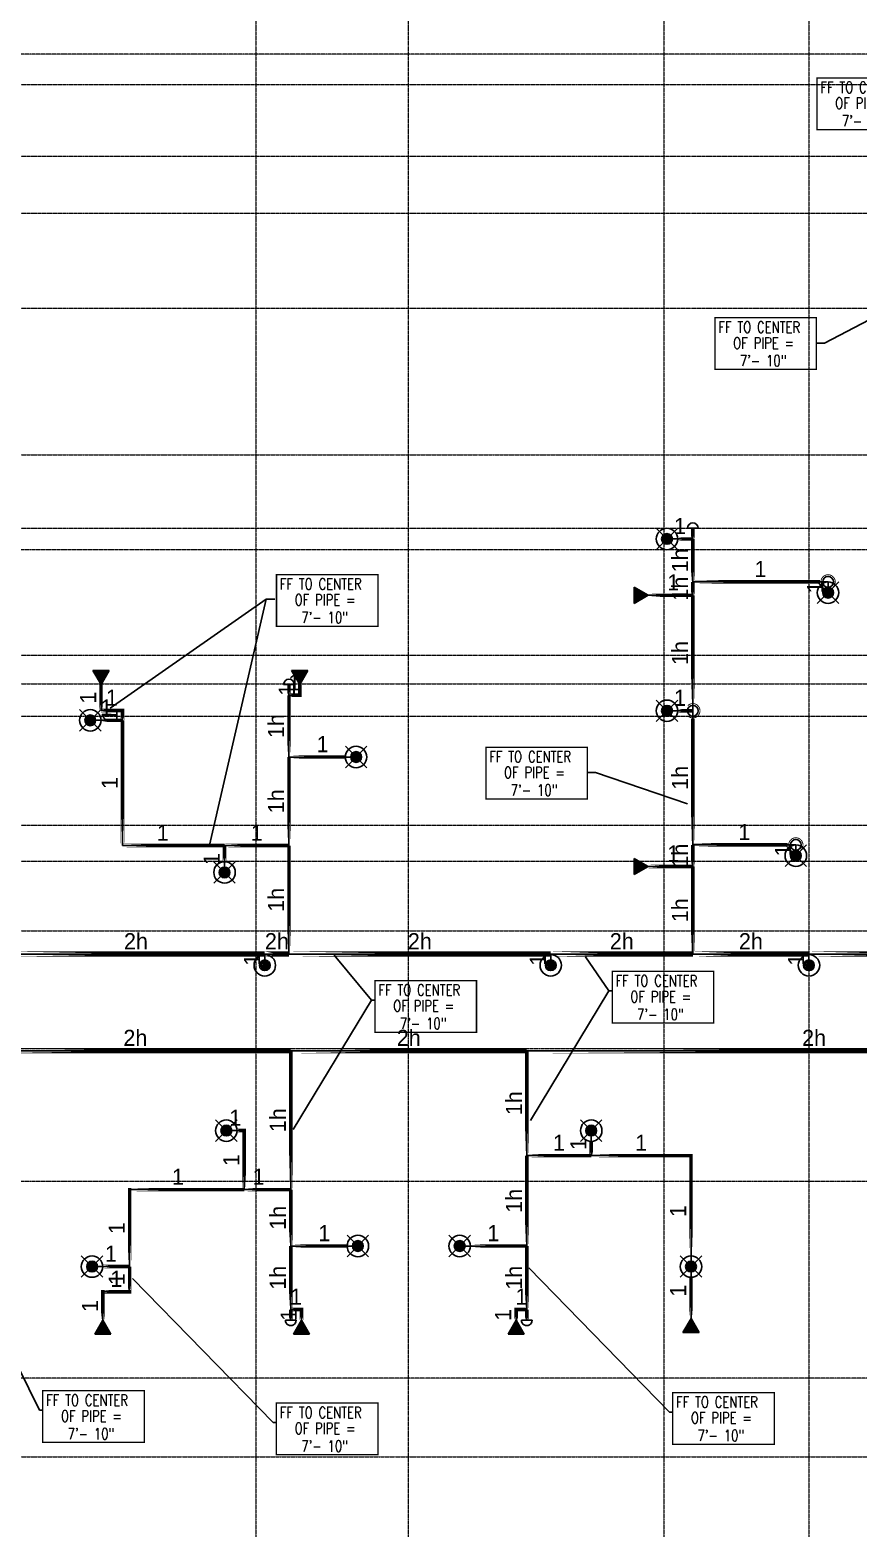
# Model space of a CAD drawing. Header units: inches. Extents: x -3679 to 241, y -496 to 4543.
# Drawn here: x -2567 to -2105, y 5 to 842 of the extents above; entities that cross this region are included whole.
import ezdxf
from ezdxf.enums import TextEntityAlignment as Align

# ---------------------------------------------------------------- set-up
doc = ezdxf.new("R2010")
doc.units = ezdxf.units.IN
doc.header["$MEASUREMENT"] = 0
doc.linetypes.add('Grid Line', pattern=[0.875, 0.5, -0.125, 0.125, -0.125])
for name, color, linetype in [('Coordination', 1, 'Continuous'), ('headdn', 7, 'Continuous'), ('HEIGHT', 7, 'Continuous'), ('PIPEBL', 4, 'Continuous'), ('pipemn', 6, 'Continuous'), ('PIPESPC', 7, 'Continuous'), ('spk-cap', 7, 'Continuous'), ('spk-piperise', 7, 'Continuous'), ('TIDYPIPE', 7, 'Continuous')]:
    doc.layers.add(name, color=color, linetype=linetype)
doc.layers.add('S-GRID', color=1, linetype='Continuous', lineweight=9)
doc.styles.add('PDA1', font='ROMAND', dxfattribs={"width": 0.755})
doc.styles.add('PIPE', font='PIPE.SHX')
doc.dimstyles.get("Standard").update_dxf_attribs({"dimtxt": 0.18, "dimasz": 0.18, "dimexe": 0.18, "dimexo": 0.0625, "dimgap": 0.09, "dimtad": 0, "dimtih": 1, "dimtoh": 1, "dimdec": 4, "dimzin": 0, "dimdsep": 46, "dimtxsty": 'Standard', "dimcen": 0.09, "dimadec": 0, "dimazin": 0, "dimtfac": 1, "dimtdec": 4, "dimtofl": 0, "dimtmove": 0, "dimatfit": 3, "dimfxl": 1, "dimtolj": 1, "dimtzin": 0, "dimarcsym": 0})

# ---------------------------------------------------------------- blocks, each defined once
blk = doc.blocks.new('side2')
for p, q in [((0, 0), (7.79, 4.5)), ((7.79, -4.5), (0, 0)), ((7.79, 4.5), (7.79, -4.5))]:
    blk.add_line(p, q)
blk.add_solid([(7.79, -4.5), (0, 0), (7.79, 4.5)])
blk = doc.blocks.new('dpend2')
for p, q in [((-6, -6), (6, 6)), ((6, -6), (-6, 6))]:
    blk.add_line(p, q)
for radius in [6, 3]:
    blk.add_circle((0, 0), radius)
for points in [[(0, 0), (-3, 0), (-2.08, 2.07)], [(0, 0), (-3, 0), (-2.08, -2.07)], [(0, 0), (0, 3), (-2.12, 2.14)], [(0, 0), (0, -3), (-2.12, -2.14)], [(0, 0), (0, 3), (2.12, 2.14)], [(0, 0), (3, 0), (2.08, 2.07)], [(0, 0), (3, 0), (2.08, -2.07)], [(0, 0), (0, -3), (2.12, -2.14)]]:
    blk.add_solid(points)
blk = doc.blocks.new('dpend1')
for radius in [6, 3]:
    blk.add_circle((0, 0), radius)
for points in [[(0.01, 2.97), (-2.53, -1.59), (-2.62, 1.36)], [(0.01, 2.97), (-2.49, -1.59), (2.52, -1.59)], [(2.52, -1.59), (0.01, 2.97), (2.6, 1.47)], [(2.52, -1.59), (-2.53, -1.59), (0.01, -2.98)]]:
    blk.add_solid(points)
blk = doc.blocks.new('rise')
blk.add_circle((0, 0), 3)
blk = doc.blocks.new('PIPESPC')
at = {"layer": 'PIPESPC', "style": 'PIPE', "width": 0.9}
blk.add_attdef('SIZE', text='', height=9, dxfattribs=at).set_placement((0, 4.02), align=Align.CENTER)
at = {"layer": 'PIPESPC', "style": 'PIPE', "flags": 1}
blk.add_attdef('SCHED', (25.3, 3.89), '', height=9, dxfattribs=at)
blk = doc.blocks.new('CAP')
blk.add_line((0, 3), (0, -3))
blk.add_arc((0, 0), 3, 270, 90)
blk = doc.blocks.new('vvvvbbbbbbbb')
at = {"layer": 'Coordination', "const_width": 0.75}
blk.add_lwpolyline([(2834.89, 1670.01), (2834.89, 1641.14), (2891.57, 1641.14), (2891.57, 1670.01), (2834.89, 1670.01)], dxfattribs=at)
at = {"layer": 'Coordination', "style": 'PDA1', "width": 0.755}
for s, p in [('FF TO CENTER', (2836.77, 1661.59)), ('OF PIPE = ', (2845.03, 1652.74)), ('7\'- 10"', (2848.77, 1642.88))]:
    blk.add_text(s, height=6.3, dxfattribs=at).set_placement(p)
blk = doc.blocks.new('TIDYRUN')
at = {"const_width": 0.5}
blk.add_lwpolyline([(-2.83, 2.83, -2.414214), (-2.83, -2.83, -1.737895)], format="xyb", dxfattribs=at)

msp = doc.modelspace()

# ---------------------------------------------------------------- linework, layer by layer
at = {"layer": 'HEIGHT', "color": 1}
msp.add_lwpolyline([(-2291.13, 127.36, 0, 2, 0), (-2291.13, 132.36, 0, 0, 0), (-2291.13, 142.36, 0, 0, 0)], format="xyseb", dxfattribs=at)
at = {"layer": 'PIPEBL', "color": 1}
for p, q in [((-2196.86, 558), (-2196.86, 564)), ((-2211.31, 558), (-2196.86, 558)), ((-2196.86, 534), (-2196.86, 558)), ((-2196.86, 534), (-2121.31, 534)), ((-2196.86, 526.5), (-2196.86, 534)), ((-2121.31, 528), (-2121.31, 534)), ((-2221.81, 526.5), (-2196.86, 526.5)), ((-2196.86, 462), (-2196.86, 526.5)), ((-2527.5, 476.64), (-2527.5, 462.07)), ((-2422.5, 470.64), (-2422.5, 476.64)), ((-2422.5, 436.14), (-2422.5, 470.64)), ((-2422.5, 470.64), (-2416.5, 470.64)), ((-2416.5, 470.64), (-2416.5, 476.64)), ((-2515.5, 462.07), (-2527.5, 462.07)), ((-2515.5, 462.07), (-2515.5, 456.64)), ((-2211.31, 462), (-2196.86, 462)), ((-2196.86, 387), (-2196.86, 462)), ((-2533.5, 456.64), (-2515.5, 456.64)), ((-2515.5, 456.64), (-2515.5, 386.64)), ((-2422.5, 436.14), (-2385, 436.14)), ((-2422.5, 386.64), (-2422.5, 436.14)), ((-2458.5, 386.64), (-2515.5, 386.64)), ((-2458.5, 371.64), (-2458.5, 386.64)), ((-2458.5, 386.64), (-2422.5, 386.64)), ((-2422.5, 326), (-2422.5, 386.64)), ((-2196.86, 375), (-2196.86, 387)), ((-2196.86, 387), (-2139.31, 387)), ((-2139.31, 387), (-2139.31, 381)), ((-2221.81, 375), (-2196.86, 375)), ((-2196.86, 375), (-2196.86, 326)), ((-2436, 319.74), (-2436, 326)), ((-2276.25, 319.74), (-2276.25, 326)), ((-2132, 319.74), (-2132, 326)), ((-2421.51, 194.36), (-2421.51, 272)), ((-2289.63, 213.36), (-2289.63, 272)), ((-2457.51, 227.36), (-2447.51, 227.36)), ((-2447.51, 227.36), (-2447.51, 194.36)), ((-2253.63, 213.36), (-2253.63, 227.36)), ((-2289.63, 162.86), (-2289.63, 213.36)), ((-2289.63, 213.36), (-2253.63, 213.36)), ((-2253.63, 213.36), (-2197.88, 213.36)), ((-2197.88, 151.36), (-2197.88, 213.36)), ((-2511.51, 194.36), (-2447.51, 194.36)), ((-2511.51, 151.36), (-2511.51, 194.36)), ((-2447.51, 194.36), (-2421.51, 194.36)), ((-2421.51, 162.86), (-2421.51, 194.36)), ((-2421.51, 127.36), (-2421.51, 162.86)), ((-2421.51, 162.86), (-2384.01, 162.86)), ((-2327.13, 162.86), (-2289.63, 162.86)), ((-2289.63, 127.36), (-2289.63, 162.86)), ((-2532.51, 151.36), (-2511.51, 151.36)), ((-2511.51, 137.31), (-2511.51, 151.36)), ((-2197.88, 122.36), (-2197.88, 151.36)), ((-2511.51, 137.31), (-2526.51, 137.31)), ((-2526.51, 121.36), (-2526.51, 137.31)), ((-2421.51, 127.36), (-2415.51, 127.36)), ((-2421.51, 127.36), (-2421.51, 121.36)), ((-2415.51, 127.36), (-2415.51, 121.36)), ((-2295.63, 127.36), (-2289.63, 127.36)), ((-2295.63, 127.36), (-2295.63, 121.36)), ((-2289.63, 127.36), (-2289.63, 121.36))]:
    msp.add_line(p, q, dxfattribs=at)
at = {"layer": 'pipemn', "color": 1}
for p, q in [((-2580, 326), (-2436, 326)), ((-2436, 326), (-2422.5, 326)), ((-2422.5, 326), (-2276.25, 326)), ((-2276.25, 326), (-2196.86, 326)), ((-2196.86, 326), (-2132, 326)), ((-2132, 326), (-2026, 326)), ((-2595.15, 272), (-2421.51, 272)), ((-2421.51, 272), (-2289.63, 272)), ((-2289.63, 272), (-1968.63, 272))]:
    msp.add_line(p, q, dxfattribs=at)
at = {"layer": 'S-GRID', "linetype": 'Grid Line'}
for p, q in [((-2441, 1771.74), (-2441, -484.26)), ((-2356, 1771.74), (-2356, -484.26)), ((-2213, 1771.74), (-2213, -484.26)), ((-2132, 1771.74), (-2132, -484.26)), ((228, 829), (-3666.39, 829)), ((-3666.39, 812), (228, 812)), ((-3666.39, 772), (228, 772)), ((-3666.39, 740), (228, 740)), ((-3666.39, 687), (228, 687)), ((-3666.39, 605), (228, 605)), ((-3666.39, 564), (228, 564)), ((228, 552), (-3666.39, 552)), ((-3666.39, 493), (228, 493)), ((-3666.39, 477), (228, 477)), ((-3666.39, 459), (228, 459)), ((-3666.39, 398), (228, 398)), ((-3666.39, 378), (228, 378)), ((-3666.39, 339), (226, 339)), ((228, 273), (-3666.39, 273)), ((228, 199), (-3666.39, 199)), ((228, 89), (-3666.39, 89)), ((-3666.39, 45), (228, 45))]:
    msp.add_line(p, q, dxfattribs=at)
at = {"layer": 'TIDYPIPE', "color": 1}
for points, const_width in [([(-2196.86, 558), (-2196.86, 564)], 2), ([(-2205.31, 558), (-2196.86, 558)], 2), ([(-2196.86, 534), (-2196.86, 558)], 2), ([(-2221.81, 526.5), (-2196.86, 526.5)], 2), ([(-2196.86, 534), (-2125.81, 534)], 2), ([(-2196.86, 526.5), (-2196.86, 534)], 2), ([(-2196.86, 466.5), (-2196.86, 526.5)], 2), ([(-2527.5, 461.07), (-2527.5, 476.64)], 2), ([(-2422.5, 470.64), (-2422.5, 476.64)], 2), ([(-2416.5, 469.64), (-2416.5, 476.64)], 2), ([(-2422.5, 470.64), (-2415.5, 470.64)], 2), ([(-2422.5, 436.14), (-2422.5, 470.64)], 2), ([(-2528.5, 462.07), (-2514.5, 462.07)], 2), ([(-2515.5, 456.64), (-2515.5, 463.07)], 2), ([(-2205.31, 462), (-2196.86, 462)], 2), ([(-2527.5, 456.64), (-2515.5, 456.64)], 2), ([(-2515.5, 385.64), (-2515.5, 456.64)], 2), ([(-2196.86, 387), (-2196.86, 457.5)], 2), ([(-2422.5, 436.14), (-2391, 436.14)], 2), ([(-2422.5, 386.64), (-2422.5, 436.14)], 2), ([(-2516.5, 386.64), (-2458.5, 386.64)], 2), ([(-2458.5, 386.64), (-2422.5, 386.64)], 2), ([(-2458.5, 377.64), (-2458.5, 386.64)], 2), ([(-2422.5, 326), (-2422.5, 386.64)], 2), ([(-2196.86, 375), (-2196.86, 387)], 2), ([(-2196.86, 387), (-2143.81, 387)], 2), ([(-2221.81, 375), (-2196.86, 375)], 2), ([(-2196.86, 326), (-2196.86, 375)], 2), ([(-2580, 326), (-2436, 326)], 3), ([(-2436, 326), (-2422.5, 326)], 3), ([(-2422.5, 326), (-2276.25, 326)], 3), ([(-2276.25, 326), (-2196.86, 326)], 3), ([(-2196.86, 326), (-2132, 326)], 3), ([(-2132, 326), (-2026, 326)], 3), ([(-2595.15, 272), (-2421.51, 272)], 3), ([(-2421.51, 272), (-2289.63, 272)], 3), ([(-2421.51, 194.36), (-2421.51, 272)], 2), ([(-2289.63, 272), (-1968.63, 272)], 3), ([(-2289.63, 213.36), (-2289.63, 272)], 2), ([(-2451.51, 227.36), (-2446.51, 227.36)], 2), ([(-2447.51, 194.36), (-2447.51, 228.36)], 2), ([(-2253.63, 213.36), (-2253.63, 221.36)], 2), ([(-2289.63, 213.36), (-2253.63, 213.36)], 2), ([(-2289.63, 162.86), (-2289.63, 213.36)], 2), ([(-2253.63, 213.36), (-2196.88, 213.36)], 2), ([(-2197.88, 157.36), (-2197.88, 214.36)], 2), ([(-2512.51, 194.36), (-2447.51, 194.36)], 2), ([(-2511.51, 151.36), (-2511.51, 195.36)], 2), ([(-2447.51, 194.36), (-2421.51, 194.36)], 2), ([(-2421.51, 162.86), (-2421.51, 194.36)], 2), ([(-2421.51, 162.86), (-2390.01, 162.86)], 2), ([(-2421.51, 127.36), (-2421.51, 162.86)], 2), ([(-2321.13, 162.86), (-2289.63, 162.86)], 2), ([(-2289.63, 127.36), (-2289.63, 162.86)], 2), ([(-2526.51, 151.36), (-2511.51, 151.36)], 2), ([(-2511.51, 136.31), (-2511.51, 151.36)], 2), ([(-2197.88, 122.36), (-2197.88, 145.36)], 2), ([(-2527.51, 137.31), (-2510.51, 137.31)], 2), ([(-2526.51, 121.36), (-2526.51, 138.31)], 2), ([(-2421.51, 127.36), (-2414.51, 127.36)], 2), ([(-2421.51, 121.36), (-2421.51, 127.36)], 2), ([(-2415.51, 121.36), (-2415.51, 128.36)], 2), ([(-2296.63, 127.36), (-2289.63, 127.36)], 2), ([(-2295.63, 121.36), (-2295.63, 128.36)], 2), ([(-2289.63, 121.36), (-2289.63, 127.36)], 2)]:
    msp.add_lwpolyline(points, close=True, dxfattribs=dict(at, const_width=const_width))

# ---------------------------------------------------------------- block references
at = {"layer": 'headdn', "color": 1}
for name, p in [('dpend2', (-2211.31, 558)), ('dpend2', (-2121.31, 528)), ('dpend2', (-2533.5, 456.64)), ('dpend2', (-2211.31, 462)), ('dpend2', (-2385, 436.14)), ('dpend2', (-2139.31, 381)), ('dpend2', (-2458.5, 371.64)), ('dpend1', (-2436, 319.74)), ('dpend1', (-2276.25, 319.74)), ('dpend1', (-2132, 319.74))]:
    msp.add_blockref(name, p, dxfattribs=at)
for name, p, rotation in [('side2', (-2221.81, 526.5), 180), ('side2', (-2527.5, 476.64), 90), ('side2', (-2416.5, 476.64), 90), ('side2', (-2221.81, 375), 180), ('dpend2', (-2253.63, 227.36), 180), ('dpend2', (-2327.13, 162.86), 180), ('dpend2', (-2197.88, 151.36), 180), ('side2', (-2295.63, 121.36), 270), ('side2', (-2197.88, 122.36), 270)]:
    msp.add_blockref(name, p, dxfattribs=dict(at, rotation=rotation))
at = {"layer": 'headdn', "color": 1, "extrusion": (0, 0, -1), "zscale": -1}
for name, p, rotation in [('dpend2', (2457.51, 227.36), 180), ('dpend2', (2384.01, 162.86), 180), ('dpend2', (2532.51, 151.36), 180), ('side2', (2526.51, 121.36), 270), ('side2', (2415.51, 121.36), 270)]:
    msp.add_blockref(name, p, dxfattribs=dict(at, rotation=rotation))
at = {"layer": 'PIPESPC', "color": 1}
for p in [(-4962.36, -854.4), (-5019.36, -988.4), (-5264.36, -1131.9), (-5147.36, -1228.4), (-5209.3, -1358.81), (-5076.81, -1353.7), (-5394.92, -1588.07), (-5264.37, -1594.97), (-5042.99, -1589.05)]:
    msp.add_blockref('vvvvbbbbbbbb', p, dxfattribs=at)
ref = msp.add_blockref('PIPESPC', (-2204.08, 558), dxfattribs=at)
ref.add_attrib('SIZE', '1', dxfattribs={"color": 0, "height": 9, "style": 'PIPE'}).set_placement((-2204.08, 558), align=Align.BOTTOM_CENTER)
ref = msp.add_blockref('PIPESPC', (-2196.86, 546), dxfattribs=dict(at, rotation=90))
ref.add_attrib('SIZE', '1h', dxfattribs={"color": 0, "height": 9, "rotation": 90, "style": 'PIPE'}).set_placement((-2196.86, 546), align=Align.BOTTOM_CENTER)
ref = msp.add_blockref('PIPESPC', (-2159.08, 534), dxfattribs=at)
ref.add_attrib('SIZE', '1', dxfattribs={"color": 0, "height": 9, "style": 'PIPE'}).set_placement((-2159.08, 534), align=Align.BOTTOM_CENTER)
ref = msp.add_blockref('PIPESPC', (-2207.83, 526.5), dxfattribs=at)
ref.add_attrib('SIZE', '1', dxfattribs={"color": 0, "height": 9, "style": 'PIPE'}).set_placement((-2207.83, 526.5), align=Align.BOTTOM_CENTER)
ref = msp.add_blockref('PIPESPC', (-2196.86, 530.25), dxfattribs=dict(at, rotation=90))
ref.add_attrib('SIZE', '1h', dxfattribs={"color": 0, "height": 9, "rotation": 90, "style": 'PIPE'}).set_placement((-2196.86, 530.25), align=Align.BOTTOM_CENTER)
ref = msp.add_blockref('PIPESPC', (-2121.31, 531), dxfattribs=dict(at, rotation=90))
ref.add_attrib('SIZE', '1', dxfattribs={"color": 0, "height": 9, "rotation": 90, "style": 'PIPE'}).set_placement((-2121.31, 531), align=Align.BOTTOM_CENTER)
ref = msp.add_blockref('PIPESPC', (-2196.86, 494.25), dxfattribs=dict(at, rotation=90))
ref.add_attrib('SIZE', '1h', dxfattribs={"color": 0, "height": 9, "rotation": 90, "style": 'PIPE'}).set_placement((-2196.86, 494.25), align=Align.BOTTOM_CENTER)
ref = msp.add_blockref('PIPESPC', (-2419.5, 470.64), dxfattribs=at)
ref.add_attrib('SIZE', '1', dxfattribs={"color": 0, "height": 9, "style": 'PIPE'}).set_placement((-2419.5, 470.64), align=Align.BOTTOM_CENTER)
ref = msp.add_blockref('PIPESPC', (-2527.5, 469.35), dxfattribs=dict(at, rotation=90))
ref.add_attrib('SIZE', '1', dxfattribs={"color": 0, "height": 9, "rotation": 90, "style": 'PIPE'}).set_placement((-2527.5, 469.35), align=Align.BOTTOM_CENTER)
ref = msp.add_blockref('PIPESPC', (-2521.5, 462.07), dxfattribs=at)
ref.add_attrib('SIZE', '1', dxfattribs={"color": 0, "height": 9, "style": 'PIPE'}).set_placement((-2521.5, 462.07), align=Align.BOTTOM_CENTER)
ref = msp.add_blockref('PIPESPC', (-2416.5, 473.64), dxfattribs=dict(at, rotation=90))
ref.add_attrib('SIZE', '1', dxfattribs={"color": 0, "height": 9, "rotation": 90, "style": 'PIPE'}).set_placement((-2416.5, 473.64), align=Align.BOTTOM_CENTER)
ref = msp.add_blockref('PIPESPC', (-2204.08, 462), dxfattribs=at)
ref.add_attrib('SIZE', '1', dxfattribs={"color": 0, "height": 9, "style": 'PIPE'}).set_placement((-2204.08, 462), align=Align.BOTTOM_CENTER)
ref = msp.add_blockref('PIPESPC', (-2515.5, 459.35), dxfattribs=dict(at, rotation=90))
ref.add_attrib('SIZE', '1', dxfattribs={"color": 0, "height": 9, "rotation": 90, "style": 'PIPE'}).set_placement((-2515.5, 459.35), align=Align.BOTTOM_CENTER)
ref = msp.add_blockref('PIPESPC', (-2524.5, 456.64), dxfattribs=at)
ref.add_attrib('SIZE', '1', dxfattribs={"color": 0, "height": 9, "style": 'PIPE'}).set_placement((-2524.5, 456.64), align=Align.BOTTOM_CENTER)
ref = msp.add_blockref('PIPESPC', (-2422.5, 453.39), dxfattribs=dict(at, rotation=90))
ref.add_attrib('SIZE', '1h', dxfattribs={"color": 0, "height": 9, "rotation": 90, "style": 'PIPE'}).set_placement((-2422.5, 453.39), align=Align.BOTTOM_CENTER)
ref = msp.add_blockref('PIPESPC', (-2403.75, 436.14), dxfattribs=at)
ref.add_attrib('SIZE', '1', dxfattribs={"color": 0, "height": 9, "style": 'PIPE'}).set_placement((-2403.75, 436.14), align=Align.BOTTOM_CENTER)
ref = msp.add_blockref('PIPESPC', (-2196.86, 424.5), dxfattribs=dict(at, rotation=90))
ref.add_attrib('SIZE', '1h', dxfattribs={"color": 0, "height": 9, "rotation": 90, "style": 'PIPE'}).set_placement((-2196.86, 424.5), align=Align.BOTTOM_CENTER)
ref = msp.add_blockref('PIPESPC', (-2515.5, 421.64), dxfattribs=dict(at, rotation=89.99999999999926))
ref.add_attrib('SIZE', '1', dxfattribs={"color": 0, "height": 9, "rotation": 90, "style": 'PIPE'}).set_placement((-2515.5, 421.64), align=Align.BOTTOM_CENTER)
ref = msp.add_blockref('PIPESPC', (-2422.5, 411.39), dxfattribs=dict(at, rotation=90))
ref.add_attrib('SIZE', '1h', dxfattribs={"color": 0, "height": 9, "rotation": 90, "style": 'PIPE'}).set_placement((-2422.5, 411.39), align=Align.BOTTOM_CENTER)
ref = msp.add_blockref('PIPESPC', (-2493, 386.64), dxfattribs=at)
ref.add_attrib('SIZE', '1', dxfattribs={"color": 0, "height": 9, "style": 'PIPE'}).set_placement((-2493, 386.64), align=Align.BOTTOM_CENTER)
ref = msp.add_blockref('PIPESPC', (-2440.5, 386.64), dxfattribs=at)
ref.add_attrib('SIZE', '1', dxfattribs={"color": 0, "height": 9, "style": 'PIPE'}).set_placement((-2440.5, 386.64), align=Align.BOTTOM_CENTER)
ref = msp.add_blockref('PIPESPC', (-2168.08, 387), dxfattribs=at)
ref.add_attrib('SIZE', '1', dxfattribs={"color": 0, "height": 9, "style": 'PIPE'}).set_placement((-2168.08, 387), align=Align.BOTTOM_CENTER)
ref = msp.add_blockref('PIPESPC', (-2207.83, 375), dxfattribs=at)
ref.add_attrib('SIZE', '1', dxfattribs={"color": 0, "height": 9, "style": 'PIPE'}).set_placement((-2207.83, 375), align=Align.BOTTOM_CENTER)
ref = msp.add_blockref('PIPESPC', (-2196.86, 381), dxfattribs=dict(at, rotation=90))
ref.add_attrib('SIZE', '1h', dxfattribs={"color": 0, "height": 9, "rotation": 90, "style": 'PIPE'}).set_placement((-2196.86, 381), align=Align.BOTTOM_CENTER)
ref = msp.add_blockref('PIPESPC', (-2139.31, 384), dxfattribs=dict(at, rotation=90))
ref.add_attrib('SIZE', '1', dxfattribs={"color": 0, "height": 9, "rotation": 90, "style": 'PIPE'}).set_placement((-2139.31, 384), align=Align.BOTTOM_CENTER)
ref = msp.add_blockref('PIPESPC', (-2458.5, 379.14), dxfattribs=dict(at, rotation=90))
ref.add_attrib('SIZE', '1', dxfattribs={"color": 0, "height": 9, "rotation": 90, "style": 'PIPE'}).set_placement((-2458.5, 379.14), align=Align.BOTTOM_CENTER)
ref = msp.add_blockref('PIPESPC', (-2422.5, 356.32), dxfattribs=dict(at, rotation=90))
ref.add_attrib('SIZE', '1h', dxfattribs={"color": 0, "height": 9, "rotation": 90, "style": 'PIPE'}).set_placement((-2422.5, 356.32), align=Align.BOTTOM_CENTER)
ref = msp.add_blockref('PIPESPC', (-2196.86, 350.5), dxfattribs=dict(at, rotation=90))
ref.add_attrib('SIZE', '1h', dxfattribs={"color": 0, "height": 9, "rotation": 90, "style": 'PIPE'}).set_placement((-2196.86, 350.5), align=Align.BOTTOM_CENTER)
ref = msp.add_blockref('PIPESPC', (-2508, 326), dxfattribs=at)
ref.add_attrib('SIZE', '2h', dxfattribs={"color": 0, "height": 9, "style": 'PIPE'}).set_placement((-2508, 326), align=Align.BOTTOM_CENTER)
ref = msp.add_blockref('PIPESPC', (-2429.25, 326), dxfattribs=at)
ref.add_attrib('SIZE', '2h', dxfattribs={"color": 0, "height": 9, "style": 'PIPE'}).set_placement((-2429.25, 326), align=Align.BOTTOM_CENTER)
ref = msp.add_blockref('PIPESPC', (-2349.38, 326), dxfattribs=at)
ref.add_attrib('SIZE', '2h', dxfattribs={"color": 0, "height": 9, "style": 'PIPE'}).set_placement((-2349.38, 326), align=Align.BOTTOM_CENTER)
ref = msp.add_blockref('PIPESPC', (-2236.55, 326), dxfattribs=at)
ref.add_attrib('SIZE', '2h', dxfattribs={"color": 0, "height": 9, "style": 'PIPE'}).set_placement((-2236.55, 326), align=Align.BOTTOM_CENTER)
ref = msp.add_blockref('PIPESPC', (-2164.43, 326), dxfattribs=at)
ref.add_attrib('SIZE', '2h', dxfattribs={"color": 0, "height": 9, "style": 'PIPE'}).set_placement((-2164.43, 326), align=Align.BOTTOM_CENTER)
ref = msp.add_blockref('PIPESPC', (-2436, 322.87), dxfattribs=dict(at, rotation=90))
ref.add_attrib('SIZE', '1', dxfattribs={"color": 0, "height": 9, "rotation": 90, "style": 'PIPE'}).set_placement((-2436, 322.87), align=Align.BOTTOM_CENTER)
ref = msp.add_blockref('PIPESPC', (-2276.25, 322.87), dxfattribs=dict(at, rotation=90))
ref.add_attrib('SIZE', '1', dxfattribs={"color": 0, "height": 9, "rotation": 90, "style": 'PIPE'}).set_placement((-2276.25, 322.87), align=Align.BOTTOM_CENTER)
ref = msp.add_blockref('PIPESPC', (-2132, 322.87), dxfattribs=dict(at, rotation=90.0000000000166))
ref.add_attrib('SIZE', '1', dxfattribs={"color": 0, "height": 9, "rotation": 90, "style": 'PIPE'}).set_placement((-2132, 322.87), align=Align.BOTTOM_CENTER)
ref = msp.add_blockref('PIPESPC', (-2508.33, 272), dxfattribs=at)
ref.add_attrib('SIZE', '2h', dxfattribs={"color": 0, "height": 9, "style": 'PIPE'}).set_placement((-2508.33, 272), align=Align.BOTTOM_CENTER)
ref = msp.add_blockref('PIPESPC', (-2355.57, 272), dxfattribs=at)
ref.add_attrib('SIZE', '2h', dxfattribs={"color": 0, "height": 9, "style": 'PIPE'}).set_placement((-2355.57, 272), align=Align.BOTTOM_CENTER)
ref = msp.add_blockref('PIPESPC', (-2129.13, 272), dxfattribs=at)
ref.add_attrib('SIZE', '2h', dxfattribs={"color": 0, "height": 9, "style": 'PIPE'}).set_placement((-2129.13, 272), align=Align.BOTTOM_CENTER)
ref = msp.add_blockref('PIPESPC', (-2289.63, 242.68), dxfattribs=dict(at, rotation=90))
ref.add_attrib('SIZE', '1h', dxfattribs={"color": 0, "height": 9, "rotation": 90, "style": 'PIPE'}).set_placement((-2289.63, 242.68), align=Align.BOTTOM_CENTER)
ref = msp.add_blockref('PIPESPC', (-2452.51, 227.36), dxfattribs=at)
ref.add_attrib('SIZE', '1', dxfattribs={"color": 0, "height": 9, "style": 'PIPE'}).set_placement((-2452.51, 227.36), align=Align.BOTTOM_CENTER)
ref = msp.add_blockref('PIPESPC', (-2421.51, 233.18), dxfattribs=dict(at, rotation=90))
ref.add_attrib('SIZE', '1h', dxfattribs={"color": 0, "height": 9, "rotation": 90, "style": 'PIPE'}).set_placement((-2421.51, 233.18), align=Align.BOTTOM_CENTER)
ref = msp.add_blockref('PIPESPC', (-2271.63, 213.36), dxfattribs=at)
ref.add_attrib('SIZE', '1', dxfattribs={"color": 0, "height": 9, "style": 'PIPE'}).set_placement((-2271.63, 213.36), align=Align.BOTTOM_CENTER)
ref = msp.add_blockref('PIPESPC', (-2253.63, 219.86), dxfattribs=dict(at, rotation=90))
ref.add_attrib('SIZE', '1', dxfattribs={"color": 0, "height": 9, "rotation": 90, "style": 'PIPE'}).set_placement((-2253.63, 219.86), align=Align.BOTTOM_CENTER)
ref = msp.add_blockref('PIPESPC', (-2225.75, 213.36), dxfattribs=at)
ref.add_attrib('SIZE', '1', dxfattribs={"color": 0, "height": 9, "style": 'PIPE'}).set_placement((-2225.75, 213.36), align=Align.BOTTOM_CENTER)
ref = msp.add_blockref('PIPESPC', (-2447.51, 210.86), dxfattribs=dict(at, rotation=89.99999999999842))
ref.add_attrib('SIZE', '1', dxfattribs={"color": 0, "height": 9, "rotation": 90, "style": 'PIPE'}).set_placement((-2447.51, 210.86), align=Align.BOTTOM_CENTER)
ref = msp.add_blockref('PIPESPC', (-2484.51, 194.36), dxfattribs=at)
ref.add_attrib('SIZE', '1', dxfattribs={"color": 0, "height": 9, "style": 'PIPE'}).set_placement((-2484.51, 194.36), align=Align.BOTTOM_CENTER)
ref = msp.add_blockref('PIPESPC', (-2439.51, 194.36), dxfattribs=at)
ref.add_attrib('SIZE', '1', dxfattribs={"color": 0, "height": 9, "style": 'PIPE'}).set_placement((-2439.51, 194.36), align=Align.BOTTOM_CENTER)
ref = msp.add_blockref('PIPESPC', (-2289.63, 188.11), dxfattribs=dict(at, rotation=90))
ref.add_attrib('SIZE', '1h', dxfattribs={"color": 0, "height": 9, "rotation": 90, "style": 'PIPE'}).set_placement((-2289.63, 188.11), align=Align.BOTTOM_CENTER)
ref = msp.add_blockref('PIPESPC', (-2421.51, 178.61), dxfattribs=dict(at, rotation=90))
ref.add_attrib('SIZE', '1h', dxfattribs={"color": 0, "height": 9, "rotation": 90, "style": 'PIPE'}).set_placement((-2421.51, 178.61), align=Align.BOTTOM_CENTER)
ref = msp.add_blockref('PIPESPC', (-2197.88, 182.36), dxfattribs=dict(at, rotation=90))
ref.add_attrib('SIZE', '1', dxfattribs={"color": 0, "height": 9, "rotation": 90, "style": 'PIPE'}).set_placement((-2197.88, 182.36), align=Align.BOTTOM_CENTER)
ref = msp.add_blockref('PIPESPC', (-2511.51, 172.86), dxfattribs=dict(at, rotation=90))
ref.add_attrib('SIZE', '1', dxfattribs={"color": 0, "height": 9, "rotation": 90, "style": 'PIPE'}).set_placement((-2511.51, 172.86), align=Align.BOTTOM_CENTER)
ref = msp.add_blockref('PIPESPC', (-2402.76, 162.86), dxfattribs=at)
ref.add_attrib('SIZE', '1', dxfattribs={"color": 0, "height": 9, "style": 'PIPE'}).set_placement((-2402.76, 162.86), align=Align.BOTTOM_CENTER)
ref = msp.add_blockref('PIPESPC', (-2308.38, 162.86), dxfattribs=at)
ref.add_attrib('SIZE', '1', dxfattribs={"color": 0, "height": 9, "style": 'PIPE'}).set_placement((-2308.38, 162.86), align=Align.BOTTOM_CENTER)
ref = msp.add_blockref('PIPESPC', (-2522.01, 151.36), dxfattribs=at)
ref.add_attrib('SIZE', '1', dxfattribs={"color": 0, "height": 9, "style": 'PIPE'}).set_placement((-2522.01, 151.36), align=Align.BOTTOM_CENTER)
ref = msp.add_blockref('PIPESPC', (-2421.51, 145.11), dxfattribs=dict(at, rotation=90))
ref.add_attrib('SIZE', '1h', dxfattribs={"color": 0, "height": 9, "rotation": 90, "style": 'PIPE'}).set_placement((-2421.51, 145.11), align=Align.BOTTOM_CENTER)
ref = msp.add_blockref('PIPESPC', (-2289.63, 145.11), dxfattribs=dict(at, rotation=90))
ref.add_attrib('SIZE', '1h', dxfattribs={"color": 0, "height": 9, "rotation": 90, "style": 'PIPE'}).set_placement((-2289.63, 145.11), align=Align.BOTTOM_CENTER)
ref = msp.add_blockref('PIPESPC', (-2511.51, 144.34), dxfattribs=dict(at, rotation=90))
ref.add_attrib('SIZE', '1', dxfattribs={"color": 0, "height": 9, "rotation": 90, "style": 'PIPE'}).set_placement((-2511.51, 144.34), align=Align.BOTTOM_CENTER)
ref = msp.add_blockref('PIPESPC', (-2519.01, 137.31), dxfattribs=at)
ref.add_attrib('SIZE', '1', dxfattribs={"color": 0, "height": 9, "style": 'PIPE'}).set_placement((-2519.01, 137.31), align=Align.BOTTOM_CENTER)
ref = msp.add_blockref('PIPESPC', (-2418.51, 127.36), dxfattribs=at)
ref.add_attrib('SIZE', '1', dxfattribs={"color": 0, "height": 9, "style": 'PIPE'}).set_placement((-2418.51, 127.36), align=Align.BOTTOM_CENTER)
ref = msp.add_blockref('PIPESPC', (-2292.63, 127.36), dxfattribs=at)
ref.add_attrib('SIZE', '1', dxfattribs={"color": 0, "height": 9, "style": 'PIPE'}).set_placement((-2292.63, 127.36), align=Align.BOTTOM_CENTER)
ref = msp.add_blockref('PIPESPC', (-2197.88, 137.86), dxfattribs=dict(at, rotation=90))
ref.add_attrib('SIZE', '1', dxfattribs={"color": 0, "height": 9, "rotation": 90, "style": 'PIPE'}).set_placement((-2197.88, 137.86), align=Align.BOTTOM_CENTER)
ref = msp.add_blockref('PIPESPC', (-2526.51, 129.34), dxfattribs=dict(at, rotation=90))
ref.add_attrib('SIZE', '1', dxfattribs={"color": 0, "height": 9, "rotation": 90, "style": 'PIPE'}).set_placement((-2526.51, 129.34), align=Align.BOTTOM_CENTER)
ref = msp.add_blockref('PIPESPC', (-2415.51, 124.36), dxfattribs=dict(at, rotation=90))
ref.add_attrib('SIZE', '1', dxfattribs={"color": 0, "height": 9, "rotation": 90, "style": 'PIPE'}).set_placement((-2415.51, 124.36), align=Align.BOTTOM_CENTER)
ref = msp.add_blockref('PIPESPC', (-2295.63, 124.36), dxfattribs=dict(at, rotation=90))
ref.add_attrib('SIZE', '1', dxfattribs={"color": 0, "height": 9, "rotation": 90, "style": 'PIPE'}).set_placement((-2295.63, 124.36), align=Align.BOTTOM_CENTER)
at = {"layer": 'spk-cap', "color": 1}
for p, rotation in [((-2196.86, 564), 90.00000000002773), ((-2422.5, 476.64), 90.00000000002773), ((-2421.51, 121.36), 270.0000000000834), ((-2289.63, 121.36), 270.0000000000834)]:
    msp.add_blockref('CAP', p, dxfattribs=dict(at, rotation=rotation))
at = {"layer": 'spk-piperise', "color": 1}
for p in [(-2121.31, 534), (-2139.31, 387)]:
    msp.add_blockref('rise', p, dxfattribs=at)
at = {"layer": 'spk-piperise', "color": 1, "rotation": 270.0000000000834}
msp.add_blockref('rise', (-2196.86, 462), dxfattribs=at)
at = {"layer": 'TIDYPIPE', "color": 1, "rotation": 90}
for p in [(-2121.31, 534), (-2139.31, 387)]:
    msp.add_blockref('TIDYRUN', p, dxfattribs=at)
at = {"layer": 'TIDYPIPE', "color": 1}
msp.add_blockref('TIDYRUN', (-2196.86, 462), dxfattribs=at)

# ---------------------------------------------------------------- leaders
at = {"layer": 'Coordination', "color": 1}
for points in [[(-2064.33, 698.42), (-2123.33, 667.42), (-2127.33, 667.42)], [(-2522.33, 463.42), (-2435.33, 524.42), (-2430.33, 524.42)], [(-2466.83, 386.92), (-2435.33, 524.42), (-2430.33, 524.42)], [(-2199.83, 409.92), (-2251.33, 427.42), (-2255.33, 427.42)], [(-2397.33, 325.42), (-2376.31, 300.34), (-2374.56, 300.34)], [(-2256.83, 324.42), (-2243.81, 305.44), (-2242.07, 305.44)], [(-2287.63, 233.09), (-2243.81, 305.44), (-2242.07, 305.44)], [(-2420.12, 227.99), (-2376.31, 300.34), (-2374.56, 300.34)], [(-2617.38, 183.54), (-2561.93, 71.07), (-2560.19, 71.07)], [(-2509.95, 144.66), (-2431.37, 64.17), (-2429.63, 64.17)], [(-2288.56, 150.58), (-2209.99, 70.09), (-2208.25, 70.09)]]:
    msp.add_leader(points, dimstyle='Standard', dxfattribs=at)

doc.saveas('drawing.dxf')
